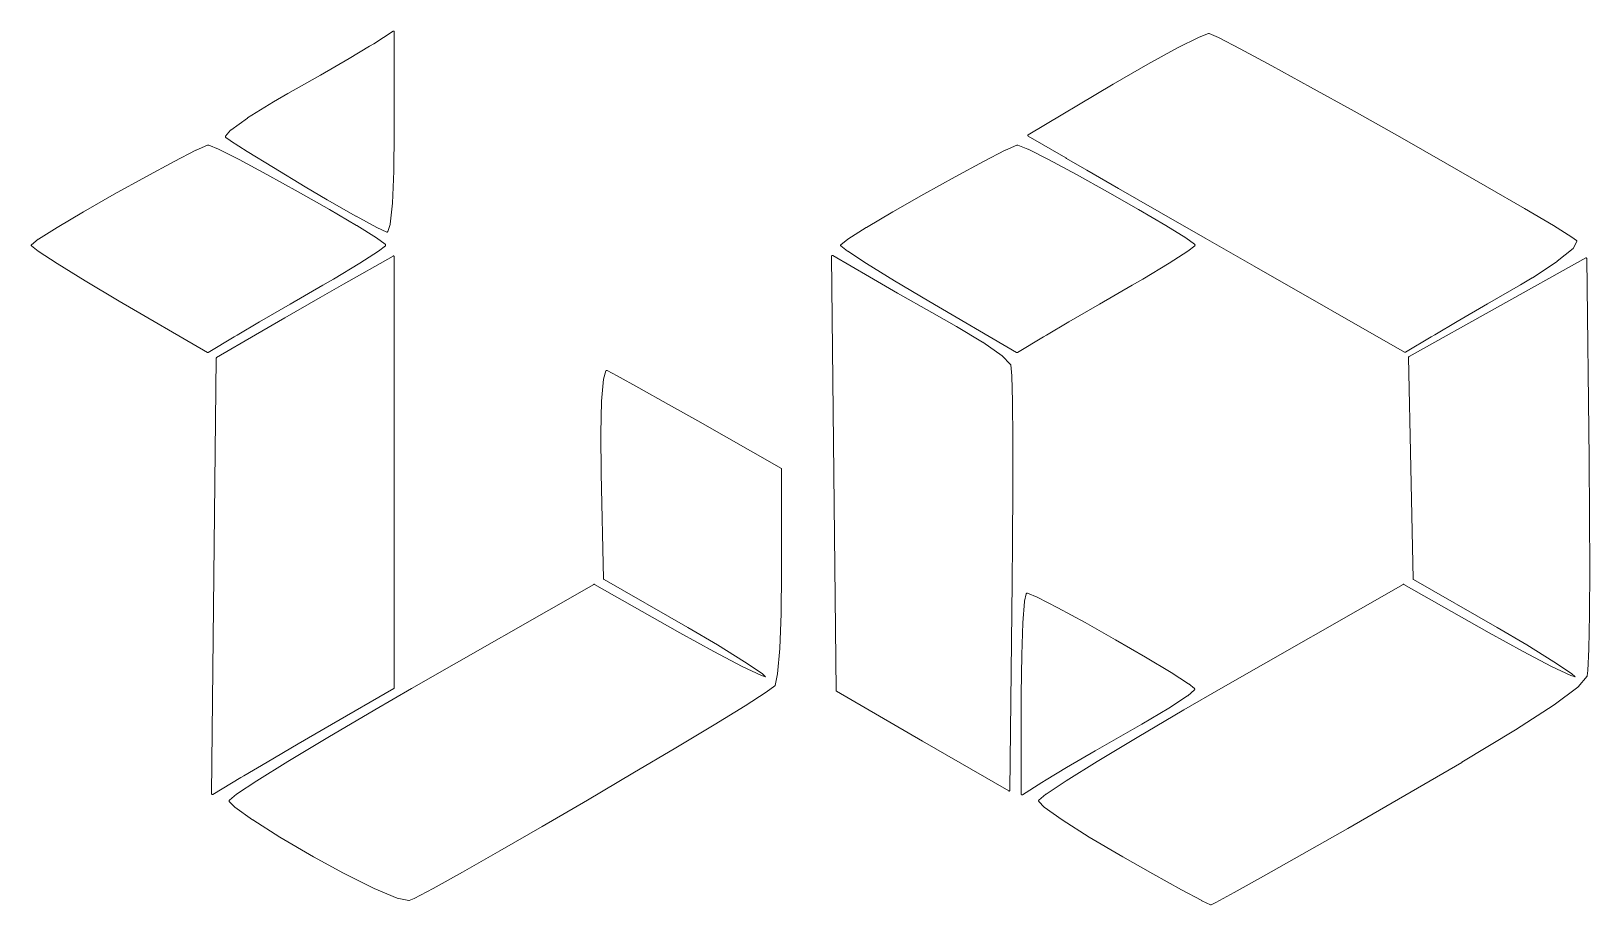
# Model space of a CAD drawing. Header units: millimetres. Extents: x -286 to 710, y -5 to 442.
# Drawn here: x 261.94 to 292.59, y 260.98 to 278.15 of the extents above; entities that cross this region are included whole.
import ezdxf

# ---------------------------------------------------------------- set-up
doc = ezdxf.new("R2010")
doc.units = ezdxf.units.MM
doc.header["$MEASUREMENT"] = 0
doc.layers.add('Line engraving', color=1, linetype='Continuous', lineweight=0)

msp = doc.modelspace()

# ---------------------------------------------------------------- linework, layer by layer
at = {"layer": 'Line engraving', "linetype": 'Continuous'}
for p, q in [((268.674, 277.905), (269.055, 278.148)), ((269.055, 278.148), (269.055, 278.149)), ((269.055, 278.149), (269.058, 278.149)), ((269.055, 278.148), (269.055, 278.148)), ((269.058, 278.149), (269.058, 278.15)), ((269.058, 278.15), (269.058, 278.15)), ((269.058, 278.15), (269.061, 278.15)), ((269.061, 278.15), (269.064, 278.151)), ((269.061, 278.15), (269.061, 278.15)), ((269.064, 278.151), (269.064, 278.15)), ((269.064, 278.15), (269.064, 278.15)), ((269.064, 278.15), (269.067, 278.15)), ((269.067, 278.15), (269.07, 278.149)), ((269.07, 278.149), (269.07, 278.149)), ((269.07, 278.149), (269.07, 278.149)), ((269.07, 278.149), (269.073, 278.147)), ((269.073, 278.147), (269.073, 278.146)), ((269.073, 278.146), (269.073, 278.145)), ((269.073, 278.145), (269.073, 278.145)), ((269.073, 278.145), (269.076, 278.143)), ((269.076, 278.143), (269.076, 278.141)), ((269.076, 278.141), (269.076, 278.141)), ((269.076, 278.141), (269.076, 278.141)), ((269.076, 278.141), (269.076, 278.139)), ((269.076, 278.139), (269.076, 278.136)), ((269.076, 278.136), (269.076, 278.136)), ((269.076, 278.136), (269.076, 278.136)), ((269.076, 278.136), (269.076, 276.169)), ((284.484, 277.822), (284.904, 278.035)), ((284.904, 278.035), (285.09, 278.104)), ((284.904, 278.035), (284.904, 278.035)), ((284.904, 278.035), (284.904, 278.035)), ((285.09, 278.104), (285.09, 278.105)), ((285.09, 278.105), (285.093, 278.105)), ((285.09, 278.104), (285.09, 278.104)), ((285.093, 278.105), (285.096, 278.105)), ((285.096, 278.105), (285.096, 278.105)), ((285.096, 278.105), (285.099, 278.105)), ((285.096, 278.105), (285.096, 278.105)), ((285.099, 278.105), (285.099, 278.104)), ((285.099, 278.104), (285.099, 278.104)), ((285.099, 278.104), (285.102, 278.104)), ((285.102, 278.104), (285.285, 278.025)), ((268.191, 277.617), (268.593, 277.854)), ((268.593, 277.854), (268.674, 277.905)), ((283.899, 277.501), (284.481, 277.822)), ((284.481, 277.822), (284.481, 277.822)), ((284.481, 277.822), (284.484, 277.822)), ((285.285, 278.025), (285.285, 278.025)), ((285.285, 278.025), (285.288, 278.025)), ((285.288, 278.025), (285.714, 277.805)), ((285.714, 277.805), (285.714, 277.805)), ((285.714, 277.805), (285.714, 277.805)), ((285.714, 277.805), (286.335, 277.471)), ((267.624, 277.287), (268.191, 277.617)), ((283.215, 277.107), (283.896, 277.501)), ((283.896, 277.501), (283.896, 277.501)), ((283.896, 277.501), (283.899, 277.501)), ((286.335, 277.471), (286.335, 277.471)), ((286.335, 277.471), (286.335, 277.471)), ((286.335, 277.471), (287.1, 277.052)), ((266.985, 276.923), (267.624, 277.287)), ((266.703, 276.76), (266.985, 276.923)), ((266.985, 276.923), (266.985, 276.923)), ((266.985, 276.923), (266.985, 276.923)), ((281.544, 276.116), (283.215, 277.107)), ((283.215, 277.107), (283.215, 277.107)), ((283.215, 277.107), (283.215, 277.107)), ((287.1, 277.052), (287.1, 277.052)), ((287.1, 277.052), (287.1, 277.052)), ((287.1, 277.052), (287.955, 276.576)), ((266.193, 276.445), (266.7, 276.76)), ((266.7, 276.76), (266.703, 276.76)), ((266.703, 276.76), (266.703, 276.76)), ((287.955, 276.576), (287.955, 276.576)), ((287.955, 276.576), (287.955, 276.576)), ((287.955, 276.576), (288.855, 276.072)), ((265.761, 276.085), (265.857, 276.204)), ((265.857, 276.205), (265.86, 276.206)), ((265.857, 276.204), (265.857, 276.205)), ((265.86, 276.206), (266.193, 276.444)), ((266.193, 276.444), (266.193, 276.445)), ((266.193, 276.444), (266.193, 276.444)), ((265.179, 275.812), (265.404, 275.908)), ((265.404, 275.908), (265.407, 275.908)), ((265.407, 275.908), (265.41, 275.909)), ((265.41, 275.909), (265.419, 275.91)), ((265.419, 275.91), (265.422, 275.91)), ((265.422, 275.91), (265.425, 275.91)), ((265.422, 275.91), (265.422, 275.91)), ((265.422, 275.91), (265.422, 275.91)), ((265.425, 275.91), (265.425, 275.91)), ((265.425, 275.91), (265.428, 275.909)), ((265.428, 275.909), (265.62, 275.832)), ((265.758, 276.082), (265.761, 276.083)), ((265.758, 276.081), (265.758, 276.082)), ((265.758, 276.08), (265.758, 276.081)), ((265.758, 276.078), (265.758, 276.08)), ((265.758, 276.077), (265.758, 276.078)), ((265.758, 276.076), (265.758, 276.077)), ((265.758, 276.075), (265.758, 276.076)), ((265.758, 276.073), (265.758, 276.075)), ((265.758, 276.072), (265.758, 276.073)), ((265.758, 276.071), (265.758, 276.072)), ((265.758, 276.07), (265.758, 276.071)), ((265.758, 276.069), (265.758, 276.07)), ((265.761, 276.067), (265.758, 276.069)), ((265.761, 276.083), (265.761, 276.085)), ((265.761, 276.066), (265.761, 276.067)), ((265.761, 276.064), (265.761, 276.066)), ((265.761, 276.066), (265.761, 276.066)), ((265.764, 276.063), (265.761, 276.064)), ((265.851, 275.999), (265.764, 276.063)), ((265.851, 275.998), (265.851, 275.999)), ((265.854, 275.998), (265.851, 275.998)), ((266.184, 275.785), (265.854, 275.998)), ((269.076, 276.169), (269.067, 275.4)), ((269.076, 276.169), (269.076, 276.169)), ((269.076, 276.169), (269.076, 276.169)), ((281.097, 275.812), (281.322, 275.908)), ((281.322, 275.908), (281.325, 275.908)), ((281.325, 275.909), (281.337, 275.91)), ((281.325, 275.908), (281.325, 275.909)), ((281.337, 275.91), (281.337, 275.91)), ((281.337, 275.91), (281.34, 275.91)), ((281.34, 275.91), (281.343, 275.91)), ((281.34, 275.91), (281.34, 275.91)), ((281.343, 275.91), (281.343, 275.91)), ((281.343, 275.91), (281.343, 275.909)), ((281.343, 275.909), (281.538, 275.832)), ((281.535, 276.103), (281.538, 276.106)), ((281.538, 276.101), (281.535, 276.103)), ((281.535, 276.103), (281.535, 276.103)), ((281.535, 276.103), (281.535, 276.103)), ((281.538, 276.111), (281.541, 276.113)), ((281.538, 276.108), (281.538, 276.111)), ((281.538, 276.106), (281.538, 276.108)), ((281.538, 276.108), (281.538, 276.108)), ((281.538, 276.108), (281.538, 276.108)), ((281.538, 276.098), (281.538, 276.101)), ((281.538, 276.096), (281.538, 276.098)), ((281.538, 276.098), (281.538, 276.098)), ((281.538, 276.098), (281.538, 276.098)), ((281.541, 276.094), (281.538, 276.096)), ((281.541, 276.114), (281.544, 276.116)), ((281.541, 276.113), (281.541, 276.114)), ((281.541, 276.113), (281.541, 276.113)), ((281.541, 276.113), (281.541, 276.113)), ((281.541, 276.093), (281.541, 276.094)), ((281.541, 276.094), (281.541, 276.094)), ((281.541, 276.092), (281.541, 276.093)), ((281.544, 276.09), (281.541, 276.092)), ((282.285, 275.659), (281.544, 276.09)), ((288.855, 276.072), (288.855, 276.072)), ((288.855, 276.072), (288.855, 276.072)), ((288.855, 276.072), (289.746, 275.566)), ((264.189, 275.291), (264.75, 275.592)), ((264.75, 275.592), (265.176, 275.811)), ((264.75, 275.592), (264.75, 275.592)), ((264.75, 275.592), (264.75, 275.592)), ((265.176, 275.811), (265.179, 275.811)), ((265.179, 275.811), (265.179, 275.812)), ((265.62, 275.832), (265.623, 275.832)), ((265.623, 275.832), (265.623, 275.832)), ((265.623, 275.832), (266.028, 275.626)), ((266.028, 275.626), (266.028, 275.626)), ((266.028, 275.626), (266.028, 275.626)), ((266.028, 275.626), (266.574, 275.334)), ((266.187, 275.785), (266.184, 275.785)), ((266.7, 275.469), (266.187, 275.785)), ((266.187, 275.785), (266.187, 275.785)), ((280.107, 275.291), (280.665, 275.592)), ((280.665, 275.592), (281.094, 275.811)), ((280.665, 275.592), (280.665, 275.592)), ((280.665, 275.592), (280.665, 275.592)), ((281.094, 275.811), (281.097, 275.812)), ((281.094, 275.811), (281.094, 275.811)), ((281.538, 275.832), (281.538, 275.832)), ((281.538, 275.832), (281.541, 275.832)), ((281.541, 275.832), (281.946, 275.626)), ((281.946, 275.626), (281.946, 275.626)), ((281.946, 275.626), (281.946, 275.626)), ((281.946, 275.626), (282.492, 275.334)), ((282.3, 275.649), (282.285, 275.659)), ((282.285, 275.659), (282.285, 275.659)), ((282.696, 275.421), (282.3, 275.649)), ((282.3, 275.649), (282.3, 275.649)), ((282.3, 275.649), (282.3, 275.649)), ((263.571, 274.947), (264.189, 275.291)), ((264.189, 275.291), (264.189, 275.291)), ((264.189, 275.291), (264.189, 275.291)), ((266.574, 275.334), (266.574, 275.334)), ((266.574, 275.334), (266.574, 275.334)), ((266.574, 275.334), (267.189, 274.994)), ((267.327, 275.092), (266.7, 275.469)), ((266.7, 275.469), (266.7, 275.469)), ((266.7, 275.469), (266.7, 275.469)), ((269.067, 275.399), (269.04, 274.773)), ((269.067, 275.4), (269.067, 275.399)), ((269.067, 275.399), (269.067, 275.399)), ((279.489, 274.947), (280.107, 275.291)), ((280.107, 275.291), (280.107, 275.291)), ((280.107, 275.291), (280.107, 275.291)), ((282.492, 275.334), (282.492, 275.334)), ((282.492, 275.334), (282.492, 275.334)), ((282.492, 275.334), (283.107, 274.994)), ((283.323, 275.06), (282.696, 275.421)), ((282.696, 275.421), (282.696, 275.421)), ((282.696, 275.421), (282.696, 275.421)), ((289.746, 275.566), (289.746, 275.566)), ((289.746, 275.566), (289.746, 275.566)), ((289.746, 275.566), (290.58, 275.088)), ((267.189, 274.994), (267.189, 274.994)), ((267.189, 274.994), (267.189, 274.994)), ((267.189, 274.994), (267.801, 274.647)), ((267.759, 274.839), (267.327, 275.092)), ((267.327, 275.092), (267.327, 275.092)), ((267.327, 275.092), (267.327, 275.092)), ((283.107, 274.994), (283.107, 274.994)), ((283.107, 274.994), (283.107, 274.994)), ((283.107, 274.994), (283.716, 274.647)), ((284.121, 274.603), (283.323, 275.06)), ((283.323, 275.06), (283.323, 275.06)), ((283.323, 275.06), (283.323, 275.06)), ((290.58, 275.088), (290.58, 275.088)), ((290.58, 275.088), (290.58, 275.088)), ((290.58, 275.088), (291.306, 274.667)), ((262.965, 274.602), (263.571, 274.947)), ((263.571, 274.947), (263.571, 274.947)), ((263.571, 274.947), (263.571, 274.947)), ((268.323, 274.515), (267.759, 274.839)), ((267.759, 274.839), (267.759, 274.839)), ((267.759, 274.839), (267.759, 274.839)), ((269.04, 274.773), (268.998, 274.356)), ((269.04, 274.773), (269.04, 274.773)), ((269.04, 274.773), (269.04, 274.773)), ((278.883, 274.602), (279.489, 274.947)), ((279.489, 274.947), (279.489, 274.947)), ((279.489, 274.947), (279.489, 274.947)), ((291.306, 274.667), (291.306, 274.667)), ((291.306, 274.667), (291.306, 274.667)), ((291.306, 274.667), (291.876, 274.329)), ((262.446, 274.294), (262.965, 274.602)), ((262.965, 274.602), (262.965, 274.602)), ((262.965, 274.602), (262.965, 274.602)), ((267.801, 274.647), (267.801, 274.647)), ((267.801, 274.647), (267.801, 274.647)), ((267.801, 274.647), (268.335, 274.333)), ((268.326, 274.515), (268.323, 274.515)), ((268.737, 274.29), (268.326, 274.515)), ((268.326, 274.515), (268.326, 274.515)), ((268.998, 274.356), (268.998, 274.355)), ((268.998, 274.355), (268.998, 274.353)), ((278.364, 274.294), (278.883, 274.602)), ((278.883, 274.602), (278.883, 274.602)), ((278.883, 274.602), (278.883, 274.602)), ((283.716, 274.647), (283.716, 274.647)), ((283.716, 274.647), (283.716, 274.647)), ((283.716, 274.647), (284.253, 274.333)), ((285.027, 274.083), (284.121, 274.603)), ((284.121, 274.603), (284.121, 274.603)), ((284.121, 274.603), (284.121, 274.603)), ((261.942, 273.954), (262.077, 274.064)), ((262.077, 274.064), (262.08, 274.065)), ((262.08, 274.065), (262.446, 274.294)), ((262.08, 274.065), (262.08, 274.065)), ((262.446, 274.294), (262.446, 274.294)), ((262.446, 274.294), (262.446, 274.294)), ((268.335, 274.333), (268.335, 274.333)), ((268.335, 274.333), (268.338, 274.333)), ((268.338, 274.333), (268.725, 274.092)), ((268.725, 274.092), (268.728, 274.092)), ((268.728, 274.092), (268.728, 274.091)), ((268.728, 274.091), (268.899, 273.964)), ((268.929, 274.203), (268.737, 274.29)), ((268.737, 274.29), (268.737, 274.29)), ((268.737, 274.29), (268.737, 274.29)), ((268.932, 274.202), (268.929, 274.203)), ((268.932, 274.201), (268.932, 274.202)), ((268.935, 274.201), (268.932, 274.201)), ((268.938, 274.201), (268.935, 274.201)), ((268.935, 274.201), (268.935, 274.201)), ((268.935, 274.201), (268.935, 274.201)), ((268.941, 274.203), (268.938, 274.202)), ((268.938, 274.202), (268.938, 274.202)), ((268.938, 274.202), (268.938, 274.201)), ((268.944, 274.203), (268.941, 274.203)), ((268.947, 274.207), (268.944, 274.205)), ((268.944, 274.205), (268.944, 274.204)), ((268.944, 274.204), (268.944, 274.204)), ((268.944, 274.204), (268.944, 274.203)), ((268.95, 274.211), (268.947, 274.209)), ((268.947, 274.209), (268.947, 274.208)), ((268.947, 274.208), (268.947, 274.207)), ((268.947, 274.207), (268.947, 274.207)), ((268.998, 274.353), (268.95, 274.211)), ((277.857, 273.954), (277.995, 274.064)), ((277.995, 274.064), (277.998, 274.065)), ((277.998, 274.065), (278.361, 274.294)), ((277.998, 274.065), (277.998, 274.065)), ((278.361, 274.294), (278.361, 274.294)), ((278.361, 274.294), (278.364, 274.294)), ((284.253, 274.333), (284.253, 274.333)), ((284.253, 274.333), (284.253, 274.333)), ((284.253, 274.333), (284.643, 274.092)), ((284.643, 274.092), (284.643, 274.092)), ((284.643, 274.092), (284.646, 274.091)), ((284.646, 274.091), (284.817, 273.964)), ((285.987, 273.534), (285.027, 274.083)), ((285.027, 274.083), (285.027, 274.083)), ((291.876, 274.329), (291.876, 274.329)), ((291.876, 274.329), (291.876, 274.329)), ((291.876, 274.329), (292.236, 274.103)), ((292.236, 274.103), (292.236, 274.102)), ((292.236, 274.102), (292.236, 274.102)), ((292.236, 274.102), (292.329, 274.035)), ((261.936, 273.95), (261.939, 273.952)), ((261.936, 273.949), (261.936, 273.95)), ((261.936, 273.95), (261.936, 273.95)), ((261.936, 273.947), (261.936, 273.949)), ((261.936, 273.945), (261.936, 273.947)), ((261.936, 273.942), (261.936, 273.945)), ((261.936, 273.945), (261.936, 273.945)), ((261.936, 273.945), (261.936, 273.945)), ((261.936, 273.94), (261.936, 273.942)), ((261.936, 273.939), (261.936, 273.94)), ((261.936, 273.94), (261.936, 273.94)), ((261.936, 273.937), (261.936, 273.939)), ((261.936, 273.935), (261.936, 273.937)), ((261.936, 273.934), (261.936, 273.935)), ((261.936, 273.935), (261.936, 273.935)), ((261.939, 273.933), (261.936, 273.934)), ((261.939, 273.952), (261.939, 273.954)), ((261.939, 273.954), (261.942, 273.954)), ((261.939, 273.931), (261.939, 273.933)), ((261.942, 273.931), (261.939, 273.931)), ((261.942, 273.954), (261.942, 273.954)), ((261.942, 273.93), (261.942, 273.931)), ((262.074, 273.825), (261.942, 273.93)), ((262.077, 273.824), (262.074, 273.825)), ((262.446, 273.584), (262.077, 273.824)), ((262.077, 273.824), (262.077, 273.824)), ((268.764, 273.824), (268.401, 273.592)), ((268.767, 273.825), (268.764, 273.824)), ((268.902, 273.934), (268.767, 273.825)), ((268.767, 273.825), (268.767, 273.825)), ((268.899, 273.964), (268.899, 273.963)), ((268.899, 273.963), (268.902, 273.962)), ((268.902, 273.962), (268.902, 273.961)), ((268.902, 273.961), (268.902, 273.96)), ((268.902, 273.96), (268.902, 273.959)), ((268.902, 273.959), (268.905, 273.958)), ((268.905, 273.936), (268.902, 273.934)), ((268.905, 273.958), (268.908, 273.952)), ((268.908, 273.942), (268.905, 273.94)), ((268.905, 273.94), (268.905, 273.938)), ((268.905, 273.938), (268.905, 273.938)), ((268.905, 273.938), (268.905, 273.937)), ((268.905, 273.937), (268.905, 273.936)), ((268.908, 273.952), (268.908, 273.95)), ((268.908, 273.95), (268.908, 273.948)), ((268.908, 273.948), (268.908, 273.947)), ((268.908, 273.947), (268.908, 273.947)), ((268.908, 273.947), (268.908, 273.945)), ((268.908, 273.945), (268.908, 273.943)), ((268.908, 273.943), (268.908, 273.942)), ((268.908, 273.942), (268.908, 273.942)), ((277.68, 273.739), (277.683, 273.741)), ((277.683, 273.741), (277.686, 273.743)), ((277.686, 273.743), (277.686, 273.744)), ((277.686, 273.744), (277.689, 273.744)), ((277.686, 273.743), (277.686, 273.743)), ((277.686, 273.743), (277.686, 273.743)), ((277.689, 273.744), (277.689, 273.744)), ((277.689, 273.744), (277.689, 273.744)), ((277.689, 273.744), (277.692, 273.744)), ((277.692, 273.744), (277.695, 273.744)), ((277.695, 273.744), (277.695, 273.744)), ((277.695, 273.744), (277.698, 273.744)), ((277.695, 273.744), (277.695, 273.744)), ((277.698, 273.744), (277.701, 273.743)), ((277.701, 273.743), (277.701, 273.743)), ((277.701, 273.743), (277.701, 273.743)), ((277.701, 273.743), (278.421, 273.323)), ((277.854, 273.95), (277.857, 273.952)), ((277.854, 273.949), (277.854, 273.95)), ((277.854, 273.95), (277.854, 273.95)), ((277.854, 273.947), (277.854, 273.949)), ((277.854, 273.945), (277.854, 273.947)), ((277.854, 273.942), (277.854, 273.945)), ((277.854, 273.945), (277.854, 273.945)), ((277.854, 273.945), (277.854, 273.945)), ((277.854, 273.94), (277.854, 273.942)), ((277.854, 273.939), (277.854, 273.94)), ((277.854, 273.94), (277.854, 273.94)), ((277.854, 273.937), (277.854, 273.939)), ((277.854, 273.935), (277.854, 273.937)), ((277.854, 273.934), (277.854, 273.935)), ((277.854, 273.935), (277.854, 273.935)), ((277.857, 273.933), (277.854, 273.934)), ((277.857, 273.952), (277.857, 273.954)), ((277.857, 273.954), (277.857, 273.954)), ((277.857, 273.954), (277.857, 273.954)), ((277.857, 273.931), (277.857, 273.933)), ((277.857, 273.93), (277.857, 273.931)), ((277.857, 273.931), (277.857, 273.931)), ((277.992, 273.825), (277.857, 273.93)), ((277.992, 273.824), (277.992, 273.825)), ((277.995, 273.824), (277.992, 273.824)), ((278.364, 273.584), (277.995, 273.824)), ((284.682, 273.824), (284.319, 273.592)), ((284.685, 273.825), (284.682, 273.825)), ((284.682, 273.825), (284.682, 273.824)), ((284.82, 273.934), (284.685, 273.825)), ((284.817, 273.964), (284.817, 273.963)), ((284.817, 273.963), (284.82, 273.962)), ((284.82, 273.962), (284.82, 273.961)), ((284.82, 273.961), (284.82, 273.96)), ((284.82, 273.96), (284.82, 273.959)), ((284.82, 273.959), (284.82, 273.958)), ((284.82, 273.958), (284.823, 273.952)), ((284.823, 273.937), (284.82, 273.936)), ((284.82, 273.936), (284.82, 273.934)), ((284.823, 273.952), (284.823, 273.95)), ((284.823, 273.95), (284.826, 273.948)), ((284.826, 273.942), (284.823, 273.94)), ((284.823, 273.94), (284.823, 273.938)), ((284.823, 273.938), (284.823, 273.938)), ((284.823, 273.938), (284.823, 273.937)), ((284.826, 273.948), (284.826, 273.947)), ((284.826, 273.947), (284.826, 273.947)), ((284.826, 273.947), (284.826, 273.945)), ((284.826, 273.945), (284.826, 273.943)), ((284.826, 273.943), (284.826, 273.942)), ((284.826, 273.942), (284.826, 273.942)), ((292.26, 273.878), (291.951, 273.628)), ((292.263, 273.88), (292.26, 273.879)), ((292.26, 273.879), (292.26, 273.878)), ((292.26, 273.878), (292.26, 273.878)), ((292.332, 274.017), (292.263, 273.882)), ((292.263, 273.882), (292.263, 273.882)), ((292.263, 273.882), (292.263, 273.882)), ((292.263, 273.882), (292.263, 273.88)), ((292.329, 274.035), (292.329, 274.035)), ((292.329, 274.035), (292.329, 274.035)), ((292.329, 274.035), (292.332, 274.034)), ((292.332, 274.034), (292.332, 274.032)), ((292.332, 274.032), (292.332, 274.032)), ((292.332, 274.032), (292.332, 274.032)), ((292.332, 274.032), (292.335, 274.029)), ((292.335, 274.019), (292.332, 274.017)), ((292.332, 274.017), (292.332, 274.017)), ((292.332, 274.017), (292.332, 274.017)), ((292.335, 274.029), (292.335, 274.027)), ((292.335, 274.027), (292.335, 274.027)), ((292.335, 274.027), (292.335, 274.027)), ((292.335, 274.027), (292.335, 274.024)), ((292.335, 274.024), (292.335, 274.022)), ((292.335, 274.022), (292.335, 274.022)), ((292.335, 274.022), (292.335, 274.021)), ((292.335, 274.021), (292.335, 274.019)), ((262.998, 273.246), (262.446, 273.584)), ((262.446, 273.584), (262.446, 273.584)), ((262.446, 273.584), (262.446, 273.584)), ((268.401, 273.591), (267.882, 273.279)), ((268.08, 273.178), (269.055, 273.732)), ((268.401, 273.592), (268.401, 273.591)), ((268.401, 273.591), (268.401, 273.591)), ((269.055, 273.732), (269.058, 273.733)), ((269.058, 273.733), (269.061, 273.734)), ((269.061, 273.734), (269.061, 273.734)), ((269.061, 273.734), (269.061, 273.734)), ((269.061, 273.734), (269.061, 273.734)), ((269.061, 273.734), (269.064, 273.734)), ((269.064, 273.734), (269.064, 273.734)), ((269.064, 273.734), (269.064, 273.734)), ((269.064, 273.734), (269.067, 273.733)), ((269.067, 273.733), (269.07, 273.732)), ((269.07, 273.732), (269.07, 273.732)), ((269.07, 273.732), (269.07, 273.732)), ((269.07, 273.732), (269.073, 273.73)), ((269.073, 273.73), (269.073, 273.729)), ((269.073, 273.729), (269.073, 273.729)), ((269.073, 273.729), (269.073, 273.729)), ((269.073, 273.729), (269.076, 273.726)), ((269.076, 273.726), (269.076, 273.724)), ((269.076, 273.724), (269.076, 273.724)), ((269.076, 273.724), (269.076, 273.724)), ((269.076, 273.724), (269.076, 273.722)), ((269.076, 273.722), (269.076, 273.719)), ((269.076, 273.719), (269.076, 265.242)), ((277.677, 273.735), (277.68, 273.737)), ((277.677, 273.732), (277.677, 273.735)), ((277.677, 273.735), (277.677, 273.735)), ((277.677, 273.735), (277.677, 273.735)), ((277.677, 273.73), (277.677, 273.732)), ((277.677, 273.729), (277.677, 273.73)), ((277.767, 265.19), (277.677, 273.729)), ((277.677, 273.729), (277.677, 273.729)), ((277.68, 273.737), (277.68, 273.739)), ((277.68, 273.739), (277.68, 273.739)), ((277.68, 273.739), (277.68, 273.739)), ((278.916, 273.246), (278.364, 273.584)), ((278.364, 273.584), (278.364, 273.584)), ((278.364, 273.584), (278.364, 273.584)), ((284.319, 273.591), (283.797, 273.279)), ((284.319, 273.592), (284.319, 273.591)), ((284.319, 273.591), (284.319, 273.591)), ((288.948, 271.841), (285.987, 273.534)), ((285.987, 273.534), (285.987, 273.534)), ((290.772, 272.726), (292.509, 273.693)), ((291.951, 273.627), (291.462, 273.306)), ((291.951, 273.628), (291.951, 273.628)), ((291.951, 273.628), (291.951, 273.627)), ((292.509, 273.693), (292.512, 273.694)), ((292.509, 273.693), (292.509, 273.693)), ((292.512, 273.694), (292.512, 273.694)), ((292.512, 273.694), (292.512, 273.694)), ((292.512, 273.694), (292.515, 273.694)), ((292.515, 273.694), (292.518, 273.694)), ((292.518, 273.694), (292.518, 273.694)), ((292.518, 273.694), (292.518, 273.694)), ((292.518, 273.694), (292.521, 273.693)), ((292.521, 273.693), (292.521, 273.693)), ((292.521, 273.693), (292.521, 273.693)), ((292.521, 273.693), (292.524, 273.693)), ((292.524, 273.693), (292.524, 273.691)), ((292.524, 273.691), (292.527, 273.69)), ((292.527, 273.69), (292.527, 273.689)), ((292.527, 273.689), (292.527, 273.689)), ((292.527, 273.689), (292.527, 273.687)), ((292.527, 273.687), (292.53, 273.685)), ((292.53, 273.685), (292.53, 273.685)), ((292.53, 273.685), (292.53, 273.684)), ((292.53, 273.684), (292.53, 273.682)), ((292.53, 273.682), (292.53, 273.68)), ((292.53, 273.68), (292.578, 269.75)), ((263.67, 272.846), (262.998, 273.246)), ((262.998, 273.246), (262.998, 273.246)), ((262.998, 273.246), (262.998, 273.246)), ((267.672, 273.158), (267.027, 272.784)), ((267.618, 272.914), (268.08, 273.178)), ((267.882, 273.279), (267.672, 273.158)), ((267.672, 273.158), (267.672, 273.158)), ((267.672, 273.158), (267.672, 273.158)), ((267.882, 273.279), (267.882, 273.279)), ((267.882, 273.279), (267.882, 273.279)), ((268.08, 273.178), (268.08, 273.178)), ((268.08, 273.178), (268.08, 273.178)), ((278.421, 273.323), (278.976, 273.005)), ((279.588, 272.846), (278.916, 273.246)), ((278.916, 273.246), (278.916, 273.246)), ((278.916, 273.246), (278.916, 273.246)), ((283.59, 273.158), (282.945, 272.784)), ((283.797, 273.279), (283.59, 273.158)), ((283.59, 273.158), (283.59, 273.158)), ((283.59, 273.158), (283.59, 273.158)), ((283.797, 273.279), (283.797, 273.279)), ((283.797, 273.279), (283.797, 273.279)), ((291.228, 273.168), (290.577, 272.793)), ((291.459, 273.306), (291.228, 273.168)), ((291.228, 273.168), (291.228, 273.168)), ((291.228, 273.168), (291.228, 273.168)), ((291.462, 273.306), (291.459, 273.306)), ((291.459, 273.306), (291.459, 273.306)), ((265.401, 271.834), (263.67, 272.846)), ((263.67, 272.846), (263.67, 272.846)), ((263.67, 272.846), (263.67, 272.846)), ((266.925, 272.516), (267.618, 272.914)), ((267.618, 272.914), (267.618, 272.914)), ((267.618, 272.914), (267.618, 272.914)), ((278.976, 273.005), (279.651, 272.621)), ((281.316, 271.834), (279.588, 272.846)), ((279.588, 272.846), (279.588, 272.846)), ((279.588, 272.846), (279.588, 272.846)), ((266.346, 272.18), (266.925, 272.516)), ((267.027, 272.784), (266.427, 272.436)), ((266.925, 272.516), (266.925, 272.516)), ((266.925, 272.516), (266.925, 272.516)), ((267.027, 272.784), (267.027, 272.784)), ((279.651, 272.621), (279.651, 272.621)), ((279.651, 272.621), (280.134, 272.349)), ((282.945, 272.784), (282.345, 272.436)), ((282.945, 272.784), (282.945, 272.784)), ((289.035, 271.76), (290.772, 272.726)), ((290.577, 272.793), (289.98, 272.444)), ((290.577, 272.793), (290.577, 272.793)), ((290.772, 272.726), (290.772, 272.726)), ((266.427, 272.436), (265.989, 272.178)), ((280.134, 272.349), (280.134, 272.349)), ((280.134, 272.349), (280.134, 272.349)), ((280.134, 272.349), (280.647, 272.04)), ((282.345, 272.436), (281.907, 272.178)), ((289.98, 272.444), (289.539, 272.185)), ((289.98, 272.444), (289.98, 272.444)), ((265.929, 272.143), (265.416, 271.835)), ((265.584, 271.736), (266.346, 272.18)), ((265.989, 272.178), (265.929, 272.143)), ((266.346, 272.18), (266.346, 272.18)), ((266.346, 272.18), (266.346, 272.18)), ((280.647, 272.04), (280.647, 272.04)), ((280.647, 272.04), (280.65, 272.04)), ((280.65, 272.04), (281.031, 271.77)), ((281.847, 272.143), (281.334, 271.835)), ((281.907, 272.178), (281.847, 272.143)), ((289.473, 272.146), (288.963, 271.841)), ((289.539, 272.185), (289.473, 272.146)), ((265.404, 271.833), (265.401, 271.834)), ((265.401, 271.834), (265.401, 271.834)), ((265.401, 271.834), (265.401, 271.834)), ((265.407, 271.833), (265.404, 271.833)), ((265.404, 271.833), (265.404, 271.833)), ((265.404, 271.833), (265.404, 271.833)), ((265.404, 271.833), (265.404, 271.833)), ((265.41, 271.833), (265.407, 271.833)), ((265.413, 271.833), (265.41, 271.833)), ((265.41, 271.833), (265.41, 271.833)), ((265.41, 271.833), (265.41, 271.833)), ((265.416, 271.834), (265.413, 271.833)), ((265.416, 271.835), (265.416, 271.834)), ((265.416, 271.834), (265.416, 271.834)), ((265.485, 263.164), (265.575, 271.723)), ((265.575, 271.726), (265.578, 271.728)), ((265.575, 271.723), (265.575, 271.726)), ((265.578, 271.731), (265.578, 271.733)), ((265.578, 271.733), (265.578, 271.733)), ((265.578, 271.733), (265.581, 271.733)), ((265.578, 271.728), (265.578, 271.731)), ((265.578, 271.728), (265.578, 271.728)), ((265.578, 271.728), (265.578, 271.728)), ((265.581, 271.734), (265.584, 271.736)), ((265.581, 271.733), (265.581, 271.734)), ((281.031, 271.77), (281.034, 271.769)), ((281.034, 271.769), (281.034, 271.768)), ((281.034, 271.768), (281.199, 271.602)), ((281.199, 271.602), (281.199, 271.6)), ((281.199, 271.6), (281.202, 271.598)), ((281.202, 271.598), (281.202, 271.598)), ((281.202, 271.598), (281.202, 271.598)), ((281.202, 271.598), (281.202, 271.596)), ((281.202, 271.596), (281.202, 271.593)), ((281.319, 271.834), (281.316, 271.834)), ((281.316, 271.834), (281.316, 271.834)), ((281.319, 271.833), (281.319, 271.834)), ((281.322, 271.833), (281.319, 271.833)), ((281.325, 271.833), (281.322, 271.833)), ((281.322, 271.833), (281.322, 271.833)), ((281.322, 271.833), (281.322, 271.833)), ((281.328, 271.833), (281.325, 271.833)), ((281.331, 271.833), (281.328, 271.833)), ((281.328, 271.833), (281.328, 271.833)), ((281.328, 271.833), (281.328, 271.833)), ((281.334, 271.835), (281.331, 271.834)), ((281.331, 271.834), (281.331, 271.834)), ((281.331, 271.834), (281.331, 271.833)), ((288.951, 271.84), (288.948, 271.841)), ((288.948, 271.841), (288.948, 271.841)), ((288.948, 271.841), (288.948, 271.841)), ((288.954, 271.839), (288.951, 271.84)), ((288.957, 271.839), (288.954, 271.839)), ((288.954, 271.839), (288.954, 271.839)), ((288.954, 271.839), (288.954, 271.839)), ((288.954, 271.839), (288.954, 271.839)), ((288.96, 271.84), (288.957, 271.839)), ((288.957, 271.839), (288.957, 271.839)), ((288.957, 271.839), (288.957, 271.839)), ((288.963, 271.841), (288.96, 271.84)), ((288.963, 271.841), (288.963, 271.841)), ((288.963, 271.841), (288.963, 271.841)), ((289.026, 271.747), (289.029, 271.749)), ((289.026, 271.746), (289.029, 271.747)), ((289.029, 271.747), (289.026, 271.747)), ((289.071, 269.566), (289.026, 271.746)), ((289.029, 271.754), (289.032, 271.756)), ((289.029, 271.752), (289.029, 271.754)), ((289.029, 271.749), (289.029, 271.752)), ((289.029, 271.752), (289.029, 271.752)), ((289.029, 271.752), (289.029, 271.752)), ((289.032, 271.758), (289.035, 271.76)), ((289.032, 271.756), (289.032, 271.758)), ((289.032, 271.756), (289.032, 271.756)), ((289.032, 271.756), (289.032, 271.756)), ((289.035, 271.76), (289.035, 271.76)), ((289.035, 271.76), (289.035, 271.76)), ((273.156, 270.88), (273.189, 271.31)), ((273.189, 271.313), (273.24, 271.472)), ((273.189, 271.311), (273.189, 271.313)), ((273.189, 271.31), (273.189, 271.311)), ((273.24, 271.476), (273.243, 271.477)), ((273.24, 271.474), (273.24, 271.476)), ((273.24, 271.476), (273.24, 271.476)), ((273.24, 271.472), (273.24, 271.474)), ((273.24, 271.472), (273.24, 271.472)), ((273.24, 271.472), (273.24, 271.472)), ((273.243, 271.478), (273.246, 271.48)), ((273.243, 271.477), (273.243, 271.478)), ((273.246, 271.48), (273.249, 271.481)), ((273.246, 271.48), (273.246, 271.48)), ((273.246, 271.48), (273.246, 271.48)), ((273.249, 271.481), (273.249, 271.482)), ((273.249, 271.482), (273.249, 271.482)), ((273.249, 271.482), (273.249, 271.482)), ((273.249, 271.482), (273.252, 271.482)), ((273.252, 271.482), (273.255, 271.482)), ((273.255, 271.482), (273.255, 271.482)), ((273.255, 271.482), (273.261, 271.481)), ((273.255, 271.482), (273.255, 271.482)), ((273.261, 271.481), (273.261, 271.48)), ((273.261, 271.48), (273.264, 271.479)), ((273.264, 271.479), (273.462, 271.377)), ((273.462, 271.377), (273.462, 271.377)), ((273.462, 271.377), (273.462, 271.377)), ((273.462, 271.377), (273.885, 271.143)), ((281.202, 271.593), (281.22, 271.377)), ((281.22, 271.377), (281.22, 271.376)), ((281.22, 271.376), (281.22, 271.376)), ((281.22, 271.376), (281.235, 270.87)), ((273.885, 271.143), (273.888, 271.143)), ((273.888, 271.143), (273.888, 271.143)), ((273.888, 271.143), (274.473, 270.814)), ((273.141, 270.241), (273.156, 270.879)), ((273.156, 270.879), (273.156, 270.88)), ((273.156, 270.88), (273.156, 270.88)), ((274.473, 270.814), (274.473, 270.814)), ((274.473, 270.814), (274.473, 270.814)), ((274.473, 270.814), (275.049, 270.49)), ((281.235, 270.87), (281.235, 270.87)), ((281.235, 270.87), (281.235, 270.87)), ((281.235, 270.87), (281.241, 270.123)), ((275.049, 270.49), (275.049, 270.49)), ((275.049, 270.49), (275.049, 270.49)), ((275.049, 270.49), (276.69, 269.558)), ((273.141, 270.24), (273.141, 270.241)), ((273.147, 269.455), (273.141, 270.24)), ((273.141, 270.24), (273.141, 270.24)), ((281.241, 270.123), (281.241, 270.123)), ((281.241, 270.123), (281.241, 270.123)), ((281.241, 270.123), (281.244, 269.185)), ((273.195, 267.385), (273.147, 269.455)), ((273.147, 269.455), (273.147, 269.455)), ((273.147, 269.455), (273.147, 269.455)), ((276.69, 269.558), (276.69, 269.558)), ((276.69, 269.558), (276.69, 269.558)), ((276.69, 269.558), (276.693, 269.556)), ((276.693, 269.556), (276.693, 269.555)), ((276.693, 269.555), (276.693, 269.555)), ((276.693, 269.555), (276.693, 269.555)), ((276.693, 269.555), (276.696, 269.553)), ((276.696, 269.553), (276.696, 269.55)), ((276.696, 269.55), (276.696, 269.55)), ((276.696, 269.55), (276.696, 269.55)), ((276.696, 269.55), (276.696, 269.548)), ((276.696, 269.548), (276.696, 269.545)), ((276.696, 269.545), (276.696, 269.545)), ((276.696, 269.545), (276.696, 269.545)), ((276.696, 269.545), (276.696, 267.513)), ((289.113, 267.386), (289.071, 269.566)), ((292.578, 269.75), (292.578, 269.75)), ((292.578, 269.75), (292.578, 269.75)), ((292.578, 269.75), (292.587, 268.613)), ((281.244, 269.185), (281.238, 268.104)), ((281.244, 269.185), (281.244, 269.185)), ((281.244, 269.185), (281.244, 269.185)), ((292.587, 268.613), (292.587, 268.613)), ((292.587, 268.613), (292.587, 268.612)), ((292.587, 268.612), (292.59, 267.575)), ((281.238, 268.104), (281.229, 267.317)), ((281.238, 268.104), (281.238, 268.104)), ((281.238, 268.104), (281.238, 268.104)), ((273.195, 267.383), (273.195, 267.385)), ((273.198, 267.381), (273.195, 267.383)), ((273.198, 267.38), (273.198, 267.381)), ((273.198, 267.381), (273.198, 267.381)), ((273.198, 267.378), (273.198, 267.38)), ((273.198, 267.376), (273.198, 267.378)), ((273.201, 267.376), (273.198, 267.376)), ((273.201, 267.374), (273.201, 267.376)), ((273.201, 267.376), (273.201, 267.376)), ((273.204, 267.373), (273.201, 267.374)), ((274.848, 266.43), (273.204, 267.373)), ((276.696, 267.513), (276.684, 266.706)), ((276.696, 267.513), (276.696, 267.513)), ((276.696, 267.513), (276.696, 267.513)), ((281.229, 267.316), (281.184, 263.232)), ((281.229, 267.317), (281.229, 267.317)), ((281.229, 267.317), (281.229, 267.316)), ((289.113, 267.383), (289.113, 267.386)), ((289.113, 267.381), (289.113, 267.383)), ((289.116, 267.378), (289.113, 267.381)), ((289.113, 267.381), (289.113, 267.381)), ((289.113, 267.381), (289.113, 267.381)), ((289.116, 267.376), (289.116, 267.378)), ((289.119, 267.375), (289.116, 267.376)), ((289.116, 267.376), (289.116, 267.376)), ((289.116, 267.376), (289.116, 267.376)), ((289.122, 267.373), (289.119, 267.375)), ((290.766, 266.43), (289.122, 267.373)), ((292.59, 267.575), (292.584, 266.689)), ((292.59, 267.575), (292.59, 267.575)), ((292.59, 267.575), (292.59, 267.575)), ((269.418, 265.231), (273, 267.279)), ((273, 267.279), (273.003, 267.28)), ((273.003, 267.28), (273.006, 267.281)), ((273.006, 267.281), (273.006, 267.281)), ((273.006, 267.281), (273.006, 267.281)), ((273.006, 267.281), (273.006, 267.281)), ((273.006, 267.281), (273.009, 267.281)), ((273.009, 267.281), (273.009, 267.281)), ((273.009, 267.281), (273.009, 267.281)), ((273.009, 267.281), (273.012, 267.28)), ((273.012, 267.28), (273.015, 267.279)), ((273.015, 267.279), (274.695, 266.328)), ((281.472, 266.948), (281.508, 267.094)), ((281.508, 267.094), (281.511, 267.096)), ((281.511, 267.099), (281.514, 267.1)), ((281.511, 267.098), (281.511, 267.099)), ((281.511, 267.096), (281.511, 267.098)), ((281.511, 267.098), (281.511, 267.098)), ((281.514, 267.102), (281.517, 267.103)), ((281.514, 267.1), (281.514, 267.102)), ((281.514, 267.102), (281.514, 267.102)), ((281.514, 267.102), (281.514, 267.102)), ((281.517, 267.103), (281.52, 267.104)), ((281.52, 267.104), (281.52, 267.105)), ((281.52, 267.105), (281.523, 267.105)), ((281.52, 267.104), (281.52, 267.104)), ((281.523, 267.105), (281.526, 267.105)), ((281.526, 267.105), (281.526, 267.105)), ((281.526, 267.105), (281.526, 267.104)), ((281.526, 267.105), (281.526, 267.105)), ((281.526, 267.104), (281.529, 267.104)), ((281.529, 267.104), (281.724, 267.026)), ((281.724, 267.026), (281.724, 267.025)), ((281.724, 267.025), (281.724, 267.025)), ((281.724, 267.025), (282.126, 266.819)), ((285.336, 265.231), (288.918, 267.279)), ((288.918, 267.279), (288.921, 267.28)), ((288.921, 267.28), (288.921, 267.281)), ((288.921, 267.281), (288.921, 267.281)), ((288.921, 267.281), (288.921, 267.281)), ((288.921, 267.281), (288.924, 267.281)), ((288.924, 267.281), (288.927, 267.281)), ((288.927, 267.281), (288.927, 267.281)), ((288.927, 267.281), (288.927, 267.281)), ((288.927, 267.281), (288.93, 267.28)), ((288.93, 267.28), (288.933, 267.279)), ((288.933, 267.279), (290.613, 266.328)), ((276.684, 266.706), (276.657, 266.018)), ((276.684, 266.706), (276.684, 266.706)), ((276.684, 266.706), (276.684, 266.706)), ((281.439, 266.524), (281.472, 266.945)), ((281.472, 266.946), (281.472, 266.948)), ((281.472, 266.945), (281.472, 266.946)), ((282.126, 266.819), (282.126, 266.819)), ((282.126, 266.819), (282.126, 266.819)), ((282.126, 266.819), (282.663, 266.526)), ((275.436, 266.087), (274.848, 266.43)), ((281.418, 265.895), (281.439, 266.523)), ((281.439, 266.523), (281.439, 266.524)), ((281.439, 266.524), (281.439, 266.524)), ((282.663, 266.526), (282.663, 266.526)), ((282.663, 266.526), (282.666, 266.526)), ((282.666, 266.526), (283.263, 266.188)), ((291.354, 266.087), (290.766, 266.43)), ((292.584, 266.689), (292.572, 266.008)), ((292.584, 266.689), (292.584, 266.689)), ((292.584, 266.689), (292.584, 266.689)), ((274.695, 266.328), (275.364, 265.958)), ((275.967, 265.759), (275.436, 266.087)), ((283.263, 266.188), (283.263, 266.188)), ((283.263, 266.188), (283.263, 266.188)), ((283.263, 266.188), (283.851, 265.848)), ((290.613, 266.328), (290.613, 266.328)), ((290.613, 266.328), (291.282, 265.958)), ((291.885, 265.759), (291.354, 266.087)), ((275.364, 265.958), (275.919, 265.667)), ((276.657, 266.017), (276.615, 265.521)), ((276.657, 266.018), (276.657, 266.017)), ((276.657, 266.017), (276.657, 266.017)), ((281.409, 265.123), (281.418, 265.894)), ((281.418, 265.894), (281.418, 265.895)), ((281.418, 265.894), (281.418, 265.894)), ((283.851, 265.848), (283.851, 265.848)), ((283.851, 265.848), (283.851, 265.848)), ((283.851, 265.848), (284.355, 265.546)), ((291.282, 265.958), (291.837, 265.667)), ((292.572, 266.007), (292.551, 265.584)), ((292.572, 266.008), (292.572, 266.008)), ((292.572, 266.008), (292.572, 266.007)), ((275.919, 265.667), (276.3, 265.487)), ((276.315, 265.525), (275.967, 265.759)), ((276.3, 265.487), (276.381, 265.463)), ((276.381, 265.463), (276.315, 265.525)), ((276.615, 265.519), (276.567, 265.291)), ((276.615, 265.521), (276.615, 265.52)), ((276.615, 265.52), (276.615, 265.519)), ((284.355, 265.546), (284.355, 265.546)), ((284.355, 265.546), (284.355, 265.546)), ((284.355, 265.546), (284.7, 265.326)), ((291.837, 265.667), (292.215, 265.487)), ((292.233, 265.525), (291.885, 265.759)), ((292.215, 265.487), (292.299, 265.463)), ((292.299, 265.463), (292.233, 265.525)), ((292.536, 265.472), (292.359, 265.263)), ((292.539, 265.474), (292.536, 265.473)), ((292.536, 265.473), (292.536, 265.472)), ((292.551, 265.583), (292.539, 265.479)), ((292.539, 265.479), (292.539, 265.478)), ((292.539, 265.478), (292.539, 265.476)), ((292.539, 265.476), (292.539, 265.475)), ((292.539, 265.475), (292.539, 265.474)), ((292.551, 265.584), (292.551, 265.584)), ((292.551, 265.584), (292.551, 265.583)), ((269.07, 265.229), (267.843, 264.522)), ((268.692, 264.812), (269.418, 265.231)), ((269.073, 265.232), (269.07, 265.23)), ((269.07, 265.23), (269.07, 265.229)), ((269.076, 265.236), (269.073, 265.233)), ((269.073, 265.233), (269.073, 265.233)), ((269.073, 265.233), (269.073, 265.232)), ((269.076, 265.242), (269.076, 265.24)), ((269.076, 265.24), (269.076, 265.237)), ((269.076, 265.237), (269.076, 265.237)), ((269.076, 265.237), (269.076, 265.237)), ((269.076, 265.237), (269.076, 265.236)), ((269.418, 265.231), (269.418, 265.231)), ((269.418, 265.231), (269.418, 265.231)), ((276.561, 265.282), (276.393, 265.158)), ((276.393, 265.158), (276.393, 265.157)), ((276.393, 265.157), (276.393, 265.157)), ((276.564, 265.284), (276.561, 265.282)), ((276.561, 265.282), (276.561, 265.282)), ((276.561, 265.282), (276.561, 265.282)), ((276.567, 265.288), (276.564, 265.286)), ((276.564, 265.286), (276.564, 265.286)), ((276.564, 265.286), (276.564, 265.286)), ((276.564, 265.286), (276.564, 265.284)), ((276.567, 265.291), (276.567, 265.29)), ((276.567, 265.29), (276.567, 265.29)), ((276.567, 265.29), (276.567, 265.288)), ((277.767, 265.188), (277.767, 265.19)), ((277.77, 265.185), (277.767, 265.188)), ((277.77, 265.183), (277.77, 265.185)), ((277.77, 265.185), (277.77, 265.185)), ((277.77, 265.185), (277.77, 265.185)), ((277.77, 265.181), (277.77, 265.183)), ((277.773, 265.181), (277.77, 265.181)), ((277.77, 265.181), (277.77, 265.181)), ((277.773, 265.179), (277.773, 265.181)), ((277.776, 265.178), (277.773, 265.179)), ((279.468, 264.198), (277.776, 265.178)), ((284.607, 264.812), (285.336, 265.231)), ((284.817, 265.207), (284.682, 265.089)), ((284.7, 265.326), (284.7, 265.325)), ((284.7, 265.325), (284.703, 265.325)), ((284.703, 265.325), (284.817, 265.23)), ((284.817, 265.23), (284.817, 265.228)), ((284.817, 265.228), (284.82, 265.227)), ((284.82, 265.211), (284.817, 265.209)), ((284.817, 265.209), (284.817, 265.207)), ((284.82, 265.227), (284.82, 265.226)), ((284.82, 265.226), (284.82, 265.226)), ((284.82, 265.226), (284.82, 265.224)), ((284.82, 265.224), (284.82, 265.222)), ((284.82, 265.222), (284.82, 265.221)), ((284.82, 265.221), (284.82, 265.221)), ((284.82, 265.221), (284.82, 265.219)), ((284.82, 265.219), (284.82, 265.216)), ((284.82, 265.216), (284.82, 265.216)), ((284.82, 265.216), (284.82, 265.216)), ((284.82, 265.216), (284.82, 265.214)), ((284.82, 265.214), (284.82, 265.212)), ((284.82, 265.212), (284.82, 265.211)), ((284.82, 265.211), (284.82, 265.211)), ((285.336, 265.231), (285.336, 265.231)), ((285.336, 265.231), (285.336, 265.231)), ((292.356, 265.261), (291.888, 264.912)), ((292.359, 265.263), (292.356, 265.262)), ((292.356, 265.262), (292.356, 265.261)), ((275.979, 264.894), (275.37, 264.521)), ((276.393, 265.157), (275.979, 264.894)), ((275.979, 264.894), (275.979, 264.894)), ((275.979, 264.894), (275.979, 264.894)), ((281.409, 263.156), (281.409, 265.123)), ((281.409, 265.123), (281.409, 265.123)), ((281.409, 265.123), (281.409, 265.123)), ((284.679, 265.087), (284.313, 264.848)), ((284.682, 265.089), (284.679, 265.088)), ((284.679, 265.088), (284.679, 265.087)), ((291.888, 264.911), (291.129, 264.419)), ((291.888, 264.912), (291.888, 264.912)), ((291.888, 264.912), (291.888, 264.911)), ((267.771, 264.272), (268.692, 264.812)), ((268.692, 264.812), (268.692, 264.812)), ((268.692, 264.812), (268.692, 264.812)), ((283.689, 264.272), (284.607, 264.812)), ((284.313, 264.848), (283.782, 264.53)), ((284.313, 264.848), (284.313, 264.848)), ((284.313, 264.848), (284.313, 264.848)), ((284.607, 264.812), (284.607, 264.812)), ((284.607, 264.812), (284.607, 264.812)), ((266.985, 263.8), (267.771, 264.272)), ((267.843, 264.522), (267.189, 264.144)), ((267.771, 264.272), (267.771, 264.272)), ((267.771, 264.272), (267.771, 264.272)), ((267.843, 264.522), (267.843, 264.522)), ((275.37, 264.521), (274.617, 264.069)), ((275.37, 264.521), (275.37, 264.521)), ((275.37, 264.521), (275.37, 264.521)), ((283.506, 264.371), (282.864, 264.006)), ((282.903, 263.8), (283.689, 264.272)), ((283.782, 264.53), (283.506, 264.371)), ((283.506, 264.371), (283.506, 264.371)), ((283.506, 264.371), (283.506, 264.371)), ((283.689, 264.272), (283.689, 264.272)), ((283.689, 264.272), (283.689, 264.272)), ((283.782, 264.53), (283.782, 264.53)), ((283.782, 264.53), (283.782, 264.53)), ((291.129, 264.419), (290.076, 263.781)), ((291.129, 264.419), (291.129, 264.419)), ((291.129, 264.419), (291.129, 264.419)), ((267.189, 264.144), (266.577, 263.787)), ((274.617, 264.069), (273.768, 263.565)), ((274.617, 264.069), (274.617, 264.069)), ((274.617, 264.069), (274.617, 264.069)), ((281.163, 263.219), (279.468, 264.198)), ((282.864, 264.006), (282.297, 263.677)), ((282.864, 264.006), (282.864, 264.006)), ((266.577, 263.787), (266.121, 263.518)), ((266.373, 263.42), (266.985, 263.799)), ((266.577, 263.787), (266.577, 263.787)), ((266.985, 263.799), (266.985, 263.8)), ((266.985, 263.799), (266.985, 263.799)), ((282.297, 263.677), (281.895, 263.439)), ((282.291, 263.42), (282.903, 263.799)), ((282.297, 263.677), (282.297, 263.677)), ((282.903, 263.799), (282.903, 263.8)), ((282.903, 263.799), (282.903, 263.799)), ((290.076, 263.78), (288.828, 263.055)), ((290.076, 263.781), (290.076, 263.78)), ((290.076, 263.78), (290.076, 263.78)), ((266.061, 263.483), (265.509, 263.151)), ((265.977, 263.157), (266.373, 263.42)), ((266.121, 263.518), (266.061, 263.483)), ((266.061, 263.483), (266.061, 263.483)), ((266.121, 263.518), (266.121, 263.518)), ((266.373, 263.42), (266.373, 263.42)), ((266.373, 263.42), (266.373, 263.42)), ((273.768, 263.565), (272.877, 263.04)), ((273.768, 263.565), (273.768, 263.565)), ((273.768, 263.565), (273.768, 263.565)), ((281.814, 263.387), (281.433, 263.144)), ((281.895, 263.439), (281.814, 263.387)), ((281.895, 263.157), (282.291, 263.42)), ((282.291, 263.42), (282.291, 263.42)), ((282.291, 263.42), (282.291, 263.42)), ((265.485, 263.161), (265.485, 263.164)), ((265.485, 263.164), (265.485, 263.164)), ((265.485, 263.164), (265.485, 263.164)), ((265.485, 263.159), (265.485, 263.161)), ((265.488, 263.157), (265.485, 263.159)), ((265.485, 263.159), (265.485, 263.159)), ((265.485, 263.159), (265.485, 263.159)), ((265.488, 263.154), (265.488, 263.157)), ((265.491, 263.153), (265.488, 263.154)), ((265.488, 263.154), (265.488, 263.154)), ((265.488, 263.154), (265.488, 263.154)), ((265.494, 263.151), (265.491, 263.153)), ((265.494, 263.15), (265.494, 263.151)), ((265.494, 263.151), (265.494, 263.151)), ((265.494, 263.151), (265.494, 263.151)), ((265.497, 263.149), (265.494, 263.15)), ((265.5, 263.149), (265.497, 263.149)), ((265.497, 263.149), (265.497, 263.149)), ((265.497, 263.149), (265.497, 263.149)), ((265.503, 263.149), (265.5, 263.149)), ((265.506, 263.15), (265.503, 263.149)), ((265.503, 263.149), (265.503, 263.149)), ((265.503, 263.149), (265.503, 263.149)), ((265.509, 263.151), (265.506, 263.15)), ((265.509, 263.151), (265.509, 263.151)), ((265.509, 263.151), (265.509, 263.151)), ((265.83, 263.03), (265.833, 263.031)), ((265.83, 263.028), (265.83, 263.03)), ((265.83, 263.027), (265.83, 263.028)), ((265.83, 263.026), (265.83, 263.027)), ((265.83, 263.025), (265.83, 263.026)), ((265.83, 263.023), (265.83, 263.025)), ((265.83, 263.022), (265.83, 263.023)), ((265.83, 263.021), (265.83, 263.022)), ((265.83, 263.019), (265.83, 263.021)), ((265.83, 263.018), (265.83, 263.019)), ((265.833, 263.017), (265.83, 263.018)), ((265.833, 263.034), (265.836, 263.035)), ((265.833, 263.033), (265.833, 263.034)), ((265.833, 263.032), (265.833, 263.033)), ((265.833, 263.031), (265.833, 263.032)), ((265.833, 263.016), (265.833, 263.017)), ((265.833, 263.015), (265.833, 263.016)), ((265.833, 263.013), (265.833, 263.015)), ((265.941, 262.901), (265.833, 263.013)), ((265.836, 263.035), (265.977, 263.156)), ((265.977, 263.156), (265.977, 263.157)), ((265.977, 263.157), (265.977, 263.157)), ((272.877, 263.04), (271.986, 262.521)), ((272.877, 263.04), (272.877, 263.04)), ((272.877, 263.04), (272.877, 263.04)), ((281.163, 263.218), (281.163, 263.219)), ((281.166, 263.217), (281.163, 263.218)), ((281.169, 263.217), (281.166, 263.217)), ((281.166, 263.217), (281.166, 263.217)), ((281.166, 263.217), (281.166, 263.217)), ((281.172, 263.217), (281.169, 263.217)), ((281.175, 263.218), (281.172, 263.217)), ((281.172, 263.217), (281.172, 263.217)), ((281.172, 263.217), (281.172, 263.217)), ((281.178, 263.219), (281.175, 263.218)), ((281.181, 263.222), (281.178, 263.22)), ((281.178, 263.22), (281.178, 263.219)), ((281.178, 263.219), (281.178, 263.219)), ((281.178, 263.219), (281.178, 263.219)), ((281.184, 263.226), (281.181, 263.224)), ((281.181, 263.224), (281.181, 263.222)), ((281.181, 263.222), (281.181, 263.222)), ((281.181, 263.222), (281.181, 263.222)), ((281.184, 263.232), (281.184, 263.229)), ((281.184, 263.229), (281.184, 263.226)), ((281.184, 263.226), (281.184, 263.226)), ((281.184, 263.226), (281.184, 263.226)), ((281.409, 263.154), (281.409, 263.156)), ((281.409, 263.156), (281.409, 263.156)), ((281.409, 263.156), (281.409, 263.156)), ((281.409, 263.151), (281.409, 263.154)), ((281.412, 263.149), (281.409, 263.151)), ((281.409, 263.151), (281.409, 263.151)), ((281.409, 263.151), (281.409, 263.151)), ((281.412, 263.147), (281.412, 263.149)), ((281.412, 263.146), (281.412, 263.147)), ((281.412, 263.147), (281.412, 263.147)), ((281.415, 263.145), (281.412, 263.146)), ((281.415, 263.143), (281.415, 263.145)), ((281.418, 263.143), (281.415, 263.143)), ((281.415, 263.143), (281.415, 263.143)), ((281.418, 263.142), (281.418, 263.143)), ((281.421, 263.142), (281.418, 263.142)), ((281.424, 263.142), (281.421, 263.142)), ((281.421, 263.142), (281.421, 263.142)), ((281.421, 263.142), (281.421, 263.142)), ((281.427, 263.142), (281.424, 263.142)), ((281.43, 263.143), (281.427, 263.142)), ((281.427, 263.142), (281.427, 263.142)), ((281.427, 263.142), (281.427, 263.142)), ((281.433, 263.144), (281.43, 263.144)), ((281.43, 263.144), (281.43, 263.143)), ((281.43, 263.143), (281.43, 263.143)), ((281.748, 263.031), (281.751, 263.032)), ((281.748, 263.03), (281.748, 263.031)), ((281.748, 263.028), (281.748, 263.03)), ((281.748, 263.027), (281.748, 263.028)), ((281.748, 263.026), (281.748, 263.027)), ((281.748, 263.025), (281.748, 263.026)), ((281.748, 263.023), (281.748, 263.025)), ((281.748, 263.022), (281.748, 263.023)), ((281.748, 263.021), (281.748, 263.022)), ((281.748, 263.019), (281.748, 263.021)), ((281.748, 263.018), (281.748, 263.019)), ((281.748, 263.017), (281.748, 263.018)), ((281.748, 263.016), (281.748, 263.017)), ((281.751, 263.015), (281.748, 263.016)), ((281.751, 263.035), (281.892, 263.156)), ((281.751, 263.034), (281.751, 263.035)), ((281.751, 263.033), (281.751, 263.034)), ((281.751, 263.032), (281.751, 263.033)), ((281.751, 263.013), (281.751, 263.015)), ((281.859, 262.901), (281.751, 263.013)), ((281.892, 263.156), (281.895, 263.157)), ((281.895, 263.157), (281.895, 263.157)), ((288.828, 263.055), (287.829, 262.483)), ((288.828, 263.055), (288.828, 263.055)), ((288.828, 263.055), (288.828, 263.055)), ((265.941, 262.9), (265.941, 262.901)), ((265.944, 262.899), (265.941, 262.9)), ((266.292, 262.651), (265.944, 262.899)), ((281.859, 262.9), (281.859, 262.901)), ((281.862, 262.899), (281.859, 262.9)), ((282.21, 262.651), (281.862, 262.899)), ((266.295, 262.65), (266.292, 262.651)), ((266.292, 262.651), (266.292, 262.651)), ((266.829, 262.313), (266.295, 262.65)), ((271.986, 262.521), (271.152, 262.04)), ((271.986, 262.521), (271.986, 262.521)), ((271.986, 262.521), (271.986, 262.521)), ((282.744, 262.313), (282.21, 262.651)), ((282.21, 262.651), (282.21, 262.651)), ((282.21, 262.651), (282.21, 262.651)), ((287.829, 262.483), (286.929, 261.972)), ((287.829, 262.483), (287.829, 262.483)), ((287.829, 262.483), (287.829, 262.483)), ((266.829, 262.312), (266.829, 262.313)), ((266.829, 262.313), (266.829, 262.313)), ((267.489, 261.924), (266.829, 262.312)), ((282.747, 262.313), (282.744, 262.313)), ((283.407, 261.925), (282.747, 262.313)), ((282.747, 262.313), (282.747, 262.313)), ((268.077, 261.601), (267.489, 261.924)), ((267.489, 261.924), (267.489, 261.924)), ((267.489, 261.924), (267.489, 261.924)), ((271.152, 262.04), (270.42, 261.624)), ((271.152, 262.04), (271.152, 262.04)), ((271.152, 262.04), (271.152, 262.04)), ((283.995, 261.591), (283.407, 261.925)), ((283.407, 261.925), (283.407, 261.925)), ((283.407, 261.925), (283.407, 261.925)), ((286.929, 261.972), (286.17, 261.544)), ((286.929, 261.972), (286.929, 261.972)), ((286.929, 261.972), (286.929, 261.972)), ((268.077, 261.6), (268.077, 261.601)), ((268.077, 261.601), (268.077, 261.601)), ((268.683, 261.3), (268.077, 261.6)), ((270.42, 261.624), (269.841, 261.303)), ((270.42, 261.624), (270.42, 261.624)), ((270.42, 261.624), (270.42, 261.624)), ((284.562, 261.276), (283.995, 261.591)), ((283.995, 261.591), (283.995, 261.591)), ((283.995, 261.591), (283.995, 261.591)), ((286.17, 261.544), (285.594, 261.222)), ((286.17, 261.544), (286.17, 261.544)), ((286.17, 261.544), (286.17, 261.544)), ((269.133, 261.11), (268.683, 261.3)), ((268.683, 261.3), (268.683, 261.3)), ((268.683, 261.3), (268.683, 261.3)), ((269.841, 261.303), (269.466, 261.106)), ((269.841, 261.303), (269.841, 261.303)), ((269.841, 261.303), (269.841, 261.303)), ((284.961, 261.062), (284.562, 261.276)), ((284.562, 261.276), (284.562, 261.276)), ((284.562, 261.276), (284.562, 261.276)), ((285.594, 261.222), (285.237, 261.029)), ((285.594, 261.222), (285.594, 261.222)), ((285.594, 261.222), (285.594, 261.222)), ((269.136, 261.109), (269.133, 261.11)), ((269.133, 261.11), (269.133, 261.11)), ((269.364, 261.062), (269.136, 261.109)), ((269.367, 261.062), (269.364, 261.062)), ((269.364, 261.062), (269.364, 261.062)), ((269.37, 261.062), (269.367, 261.062)), ((269.367, 261.062), (269.367, 261.062)), ((269.373, 261.063), (269.37, 261.063)), ((269.37, 261.063), (269.37, 261.062)), ((269.466, 261.105), (269.373, 261.063)), ((269.466, 261.106), (269.466, 261.105)), ((269.466, 261.105), (269.466, 261.105)), ((284.961, 261.061), (284.961, 261.062)), ((284.961, 261.062), (284.961, 261.062)), ((285.129, 260.982), (284.961, 261.061)), ((285.132, 260.981), (285.129, 260.982)), ((285.129, 260.982), (285.129, 260.982)), ((285.135, 260.981), (285.132, 260.981)), ((285.132, 260.981), (285.132, 260.981)), ((285.132, 260.981), (285.132, 260.981)), ((285.138, 260.981), (285.135, 260.981)), ((285.135, 260.981), (285.135, 260.981)), ((285.141, 260.982), (285.138, 260.982)), ((285.138, 260.982), (285.138, 260.981)), ((285.138, 260.981), (285.138, 260.981)), ((285.237, 261.028), (285.141, 260.982)), ((285.237, 261.029), (285.237, 261.029)), ((285.237, 261.029), (285.237, 261.028))]:
    msp.add_line(p, q, dxfattribs=at)

doc.saveas('drawing.dxf')
